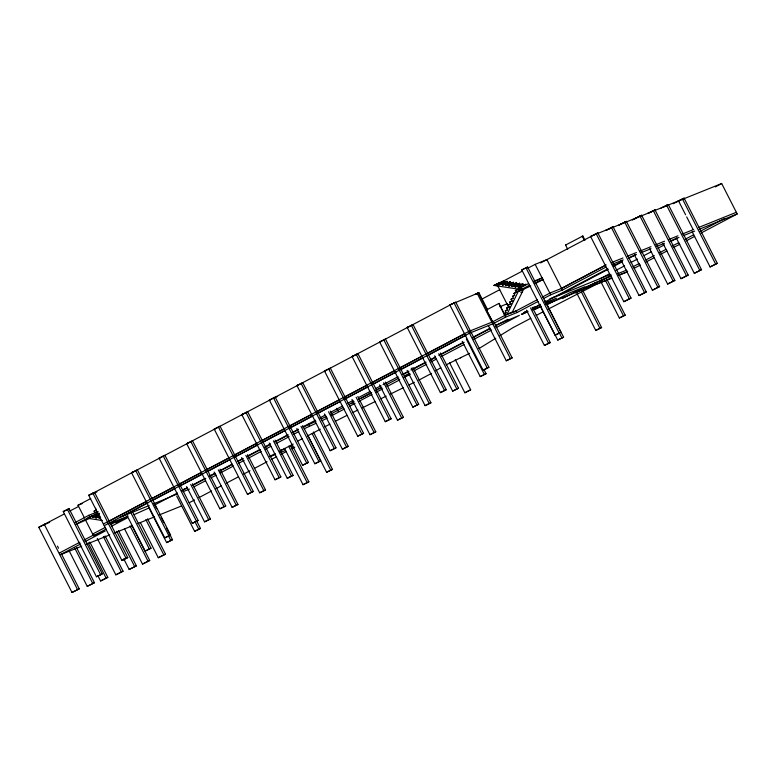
<?xml version="1.0" encoding="UTF-8"?>
<svg xmlns="http://www.w3.org/2000/svg" width="776" height="776" viewBox="0 0 776 776"><rect width="100%" height="100%" fill="white"/><g stroke="black" fill="none" stroke-linecap="round" stroke-linejoin="round"><path stroke-width="1.16" d="M492.469 321.924L507.029 314.251L518.504 291.029L523.829 288.885L512.344 312.107L510.055 313.32M470.663 389.824L464.853 392.772L470.663 389.795L455.299 359.637M431.572 373.372L418.768 380.162M435.685 370.841L440.816 367.688M460.459 357.901L461.254 357.406M478.802 348.676L495.806 338.22M499.812 335.756L512.839 327.744L530.832 318.267M88.697 495.253L94.546 492.382L127.759 557.575L123.626 559.758L121.91 560.447L88.697 495.253L96.903 491.935M131.513 472.691L137.362 469.82L170.584 535.013L164.735 537.884L131.513 472.691L133.23 471.992M159.08 458.16L164.929 455.289L198.152 520.483L192.302 523.354L159.08 458.16L160.797 457.471M186.647 443.63L192.496 440.768L225.719 505.952L219.87 508.823L186.647 443.63L188.364 442.941M214.215 429.109L220.064 426.237L253.286 491.431L247.437 494.302L214.215 429.109L215.932 428.42M241.782 414.578L247.631 411.707L280.854 476.9L275.005 479.772L241.782 414.578L243.499 413.889M269.35 400.057L275.199 397.186L308.421 462.38L302.572 465.251L269.35 400.057L271.066 399.359M296.917 385.526L302.766 382.655L335.989 447.849L330.139 450.72L296.917 385.526L298.634 384.838M324.484 370.996L330.334 368.134L363.556 433.318L357.707 436.19L324.484 370.996L326.201 370.307M352.052 356.475L357.901 353.604L391.123 418.798L385.265 421.669L352.052 356.475L353.769 355.786M379.619 341.944L385.468 339.073L418.681 404.267L412.832 407.138L379.619 341.944L381.336 341.256M407.187 327.423L413.036 324.552L446.248 389.746L440.399 392.608L407.187 327.423L408.904 326.725M90.414 494.564L455.696 302.058L488.909 367.261L484.767 369.444L483.06 370.133L449.837 304.939L478.365 292.93L487.047 309.983M567.683 249.232L565.558 245.061L582.834 236.03L584.958 240.201M63.244 511.559L69.093 508.687L102.306 573.881L98.174 576.054L96.457 576.752L63.244 511.559L69.093 508.687M475.145 294.492L478.365 292.93M521.782 269.922L527.641 267.051L560.854 332.244L556.722 334.417L555.005 335.106L521.782 269.922L527.641 267.051M475.824 294.346L478.928 292.717L487.638 309.818M519.231 289.273L493.953 285.413L503.867 280.844L504.73 282.542L507.029 281.329L507.882 283.027L510.181 281.814L511.045 283.502L513.343 282.299L514.207 283.987L516.506 282.774L517.369 284.472L519.668 283.259L520.521 284.947L522.82 283.744L523.684 285.432L525.982 284.22L518.368 287.576L517.505 285.888L515.206 287.091L514.342 285.403L512.044 286.616L511.18 284.918L508.891 286.131L508.028 284.433L505.729 285.646L504.866 283.958L502.567 285.161L501.703 283.473L497.106 285.898M84.516 518.038L78.007 505.254L90.714 498.551M497.018 284.443L522.442 271.047M527.738 268.254L535.159 264.354L546.896 259.62L561.562 288.391L549.815 293.124M61.275 553.598L79.249 588.868L72.013 592.466L38.8 527.273L46.026 523.674M590.594 236.496L597.821 232.897L631.043 298.091L623.817 301.689L590.594 236.496L592.311 235.807M64.427 513.896L38.8 527.273M69.791 511.074L78.366 506.553M540.649 262.909L592.03 235.885M593.233 235.322L597.821 232.897M621.081 260.28L639.055 295.549L646.282 291.96L613.059 226.767L605.833 230.356L607.55 229.667M608.471 229.182L613.059 226.767M626.397 221.393L619.17 224.991L626.397 221.393L659.619 286.587L652.383 290.185L634.419 254.916M481.673 299.216L499.763 289.681M649.658 248.776L667.622 284.045L674.858 280.446L641.636 215.253L634.409 218.851L636.126 218.163M632.333 220.044L641.636 215.253M654.973 209.889L647.747 213.478L654.973 209.889L688.186 275.082L680.959 278.671L662.995 243.402M661.074 208.114L668.301 204.515L701.523 269.709L694.297 273.307L676.323 238.038M662.791 207.425L668.301 204.515M673.17 203.739L684.102 198.152L717.315 263.345L710.088 266.944L692.124 231.675M684.102 198.152L676.876 201.75M97.252 511.636L94.953 512.849L94.1 511.151L96.389 509.939L95.526 508.251M74.506 522.859L88.784 515.332L98.145 511.559M516.215 292.232L515.351 290.544L528.611 283.56M537.04 280.543L542.143 277.856L543.006 279.544L534.848 283.841M715.278 186.909L721.68 183.534L737.2 213.972L701.058 233.033M75.34 524.557L91.937 515.807L97.262 513.673L98.125 515.361L92.8 517.505L91.937 515.807M506 312.912L503.867 313.766L506.165 312.563L505.302 310.866L507.601 309.653L506.738 307.965L509.037 306.753L508.173 305.055L510.472 303.852L509.609 302.155L511.908 300.942L511.045 299.255L513.343 298.042L512.48 296.354L514.779 295.142L513.916 293.444L529.513 285.228M97.262 513.673L94.963 514.876L99.076 513.217M519.231 291.301L521.53 290.098L518.339 291.378M522.297 289.69L523.829 288.885M90.938 517.767L76.436 524.246M97.058 514.546L99.095 513.47M530.765 285.995L522.558 289.681M538.069 301.457L517.02 312.553L505.593 317.151L493.323 323.621L486.387 309.993L498.939 303.406L505.021 315.347M92.8 517.505L99.357 514.575M520.861 292.591L522.393 291.786M95.099 516.292L95.962 517.99L98.261 516.777L99.124 518.465L100.657 517.66M103.373 524.004L468.646 331.517L493.022 321.7M109.358 521.065L146.761 501.354M152.096 498.541L174.542 486.717M179.886 483.904L201.256 472.642M206.6 469.82L229.036 457.995M234.381 455.182L256.817 443.358M262.162 440.545L284.598 428.721M288.876 426.47L311.292 414.656M316.627 411.843L339.054 400.028M344.389 397.215L366.805 385.4M372.14 382.587L394.567 370.773M399.902 367.96L421.252 356.708M427.663 353.332L463.961 334.204M104.227 525.701L469.509 333.205L493.323 323.621M122.482 516.292L148.158 502.761M152.435 500.51L174.901 488.667M180.255 485.854L202.72 474.01M208.065 471.197L229.463 459.916M234.808 457.103L257.273 445.259M262.618 442.446L285.083 430.602M289.37 428.352L312.903 415.946M317.18 413.695L339.645 401.852M344.99 399.039L368.522 386.632M372.81 384.382L396.342 371.976M400.62 369.725L423.085 357.881M428.43 355.069L465.872 335.339M114.15 521.288L112.627 522.093L114.751 521.23M92.664 534.024L105.381 527.331M110.561 524.595L115.973 521.744M513.799 312.107L537.205 299.769M542.405 297.033L549.835 293.115M114.916 520.88L115.779 522.568L128.05 516.108L109.639 523.519M606.124 264.868L561.261 288.517L562.125 290.205L605.91 267.128M59.529 552.948L79.831 542.249M84.109 539.999L93.721 534.926M561.659 288.371L605.61 265.217M85.602 520.172L93.527 535.712L106.157 529.057M111.414 526.283L127.206 517.97L115.779 522.568M543.336 298.682L550.698 294.802L562.125 290.205M60.392 554.636L80.694 543.937M84.962 541.687L105.264 530.988L93.527 535.712M148.992 507.979L133.85 514.74M154.288 505.195L177.403 493.012M181.681 490.752L187.045 487.929M192.399 485.107L205.252 478.336M209.539 476.076L214.894 473.253M220.248 470.431L232.034 464.223M237.388 461.4L242.743 458.577M248.097 455.755L259.882 449.546M265.237 446.724L270.591 443.901M274.879 441.641L287.731 434.87M292.019 432.61L298.45 429.225M302.727 426.965L315.589 420.194M319.867 417.934L325.222 415.111M330.586 412.289L342.361 406.081M347.726 403.258L353.08 400.435M358.434 397.613L370.22 391.405M375.574 388.582L380.929 385.759M383.072 384.634L398.069 376.729M402.356 374.469L408.777 371.083M410.921 369.958L425.917 362.053M430.205 359.792L435.559 356.97M438.77 355.282L463.408 342.294M473.05 337.211L490.19 328.18M495.544 325.357L519.387 315.357L495.942 327.714M192.885 485.272L205.747 478.491M210.034 476.231L215.398 473.409M219.686 471.148L232.548 464.368M237.902 461.545L243.266 458.723M247.554 456.463L260.416 449.682M264.703 447.422L270.067 444.6M275.422 441.777L288.284 434.996M292.571 432.736L297.935 429.914M303.29 427.091L315.929 421.339M403.423 374.323L408.758 371.52M413.016 369.269L425.811 362.528M430.069 360.287L435.404 357.474M440.729 354.671L464.174 342.313M472.7 337.822L489.753 328.83M495.078 326.027L507.873 319.285M321.148 419.098L326.473 416.295M330.731 414.054L343.506 407.322M348.831 404.509L354.157 401.706M358.415 399.465L371.19 392.734M375.458 390.483L381.84 387.117M386.099 384.877L398.883 378.135M523.79 312.66L525.915 311.535M523.897 312.641L526.021 311.525M532.375 308.179L534.499 307.053L532.258 307.956M193.748 486.959L205.543 480.751M210.897 477.919L216.261 475.096M220.549 472.836L233.411 466.066M238.766 463.233L244.13 460.41M248.417 458.15L261.279 451.37M265.567 449.12L270.921 446.287M276.285 443.465L289.147 436.684M293.435 434.424L298.799 431.601M304.153 428.779L315.745 423.444M404.286 376.011L409.621 373.207M413.88 370.957L426.664 364.216M430.932 361.975L436.257 359.162M441.592 356.359L463.97 344.563M473.564 339.51L491.683 329.965M527.69 311.04L521.317 314.396L528.029 311.69M533.005 308.237L540.445 304.318M544.694 302.077L607.404 269.03M613.787 265.673L622.284 261.192M522.937 313.96L526.128 312.282M532.511 308.916L539.96 304.987M558.012 295.704L608.403 269.146M613.758 266.323L622.333 261.803M628.764 258.418L635.205 255.023M322.011 420.796L327.336 417.983M331.595 415.742L344.369 409.01M349.695 406.207L355.02 403.394M359.278 401.153L372.053 394.421M376.311 392.171L382.704 388.805M386.962 386.564L399.737 379.833M404.005 377.582L410.388 374.216M535.188 309.42L540.513 306.617M545.838 303.814L556.479 298.207L545.441 302.65M546.973 304.793L569.235 293.066L584.687 286.839L562.425 298.576M599.916 278.826L609.567 273.744M615.998 270.349L624.573 265.829M631.014 262.443L637.445 259.048M643.876 255.663L651.374 251.705M657.815 248.32L664.246 244.925M670.677 241.54L677.108 238.145M576.034 292.882L595.231 282.765L596.094 284.452L611.74 278.147M602.147 279.981L611.449 275.082M298.071 440.913L302.32 438.683M307.626 435.879L320.362 429.167M324.61 426.936L329.916 424.132M335.222 421.339L347.047 415.344M536.119 315.473L543.53 311.574M547.759 309.343L596.094 284.452M269.854 456.366L275.17 453.572M279.418 451.331L293.221 444.056M632.925 266.789L639.327 263.423M645.719 260.047L654.246 255.556M659.581 252.743L665.973 249.377M672.375 246.002L678.767 242.636M685.159 239.26L693.695 234.769M700.088 231.403L724.609 218.473M189.228 502.751L194.553 499.938M198.821 497.688L211.615 490.946M215.874 488.705L221.209 485.892M226.543 483.089L238.261 476.9M243.596 474.097L249.988 470.722M254.256 468.481L267.051 461.739M271.319 459.489L276.644 456.676M280.912 454.435L286.237 451.622M291.572 448.819L294.773 447.131M634.099 268.312L640.481 264.955M645.797 262.152L654.294 257.671M660.677 254.315L667.05 250.949M673.432 247.593L679.805 244.227M686.178 240.87L694.685 236.389M121.91 560.447L127.759 557.575M164.735 537.884L170.584 535.013M192.302 523.354L198.152 520.483M219.87 508.823L225.719 505.952M247.437 494.302L253.286 491.431M275.005 479.772L280.854 476.9M302.572 465.251L308.421 462.38M330.139 450.72L335.989 447.849M357.707 436.19L363.556 433.318M385.265 421.669L391.123 418.798M412.832 407.138L418.681 404.267M440.399 392.608L446.248 389.746M483.06 370.133L488.909 367.261M96.457 576.752L102.306 573.881M127.196 515.807L145.17 551.076L151.019 548.205L133.045 512.946M488.327 325.513L506.292 360.782L512.141 357.911L494.176 322.641M555.005 335.106L560.854 332.244M151.019 548.205L145.17 551.076M512.141 357.911L506.292 360.782M186.579 486.581L204.544 521.85L210.393 518.979L192.429 483.71M214.147 472.05L232.111 507.32L237.96 504.448L219.996 469.179M241.705 457.52L259.679 492.789L265.528 489.928L247.563 454.658M269.272 442.999L287.246 478.268L293.095 475.397L275.121 440.128M296.839 428.468L314.813 463.738L320.663 460.866L302.688 425.597M324.407 413.947L342.381 449.217L348.23 446.345L330.256 411.076M351.974 399.417L369.948 434.686L375.797 431.815L357.823 396.546M379.542 384.886L397.516 420.155L403.365 417.284L385.391 382.025M407.109 370.365L425.083 405.635L430.932 402.763L412.958 367.494M434.676 355.835L452.65 391.104L458.5 388.233L440.525 352.964M462.244 341.314L480.218 376.583L486.067 373.712L483.885 369.434M210.393 518.979L204.544 521.85M237.96 504.448L232.111 507.32M265.528 489.928L259.679 492.789M293.095 475.397L287.246 478.268M320.663 460.866L314.813 463.738M348.23 446.345L342.381 449.217M375.797 431.815L369.948 434.686M403.365 417.284L397.516 420.155M430.932 402.763L425.083 405.635M458.5 388.233L452.65 391.104M486.067 373.712L480.218 376.583M72.013 592.466L79.249 588.868M148.662 507.339L166.636 542.608L172.485 539.737L166.491 527.981M623.817 301.689L631.043 298.091M172.485 539.737L166.636 542.608M69.268 551.067L87.242 586.336L94.468 582.737L76.494 547.478M526.438 310.157L544.403 345.427L550.252 342.555L532.288 307.286M639.055 295.549L646.282 291.96M94.468 582.737L87.242 586.336M550.252 342.555L544.403 345.427M97.863 575.617L100.589 580.962L107.816 577.363L89.851 542.094M176.666 496.058L194.631 531.327L200.48 528.456L196.667 520.977M539.776 304.784L557.74 340.053L563.589 337.191L545.072 300.845M652.383 290.185L659.619 286.587M107.816 577.363L100.589 580.962M200.48 528.456L194.631 531.327M563.589 337.191L557.74 340.053M97.31 538.486L115.828 574.822L123.054 571.223L105.09 535.954M667.622 284.045L674.858 280.446M123.054 571.223L115.828 574.822M123.714 558.759L129.165 569.448L136.392 565.859L118.418 530.59M680.959 278.671L688.186 275.082M136.392 565.859L129.165 569.448M124.529 528.815L142.493 564.084L149.729 560.485L131.755 525.216M694.297 273.307L701.523 269.709M149.729 560.485L142.493 564.084M140.31 522.461L158.275 557.731L165.501 554.132L147.537 518.863M710.088 266.944L717.315 263.345M165.501 554.132L158.275 557.731M284.501 448.363L303.009 484.699L308.858 481.828L290.35 445.492M307.548 434.861L326.599 472.264L332.458 469.393L313.397 431.99M577.247 294.094L595.755 330.43L601.604 327.559L582.553 290.156M600.837 281.659L619.355 317.995L625.204 315.134L607.23 279.864M308.858 481.828L303.009 484.699M332.458 469.393L326.599 472.264M601.604 327.559L595.755 330.43M625.204 315.134L619.355 317.995M446.113 364.836L469.529 353.352M352.488 412.677L357.92 410.009M362.266 407.885L375.303 401.483M380.735 398.815L386.176 396.158M390.522 394.024L403.559 387.622M408.991 384.954L414.423 382.296M582.834 236.03L582.262 236.263L584.386 240.424M565.558 245.061L566.131 244.828M593.097 235.322L721.68 183.534M496.252 284.2L500.501 282.483M493.953 285.413L499.269 283.269M501.703 283.473L507.029 281.329M478.928 292.717L477.211 293.406L510.424 358.599M504.73 282.542L499.404 284.685L498.541 282.988M449.837 304.939L451.554 304.25M504.866 283.958L510.181 281.814M502.567 285.161L507.882 283.027M508.028 284.433L513.343 282.299M505.729 285.646L509.987 283.929M511.18 284.918L516.506 282.774M508.891 286.131L514.207 283.987M514.342 285.403L519.668 283.259M512.044 286.616L517.369 284.472M517.505 285.888L522.82 283.744M515.206 287.091L520.521 284.947M533.781 281.222L542.143 277.856M518.368 287.576L523.684 285.432M515.351 290.544L521.617 288.022M534.645 282.91L543.006 279.544M513.916 293.444L516.04 292.591M512.48 296.354L514.604 295.491M498.939 303.406L505.593 317.151M511.045 299.255L513.169 298.391M486.387 309.993L492.246 320.818M509.609 302.155L512.8 300.875M499.831 306.743L507.514 303.649M273.142 398.253L277.565 396.478M611.682 262.501L622.915 257.981M627.406 256.167L636.388 252.549M640.122 251.046L650.986 246.671M655.691 244.779L664.518 241.22M668.922 239.444L677.943 235.817M682.162 234.119L693.666 229.483M698.72 227.446L736.337 212.294M508.173 305.055L511.365 303.775M612.39 264.257L623.225 259.882M629.724 257.263L636.446 254.557M640.918 252.763L650.996 248.698M656.593 246.448L664.431 243.286M670.028 241.035L678.981 237.427M683.462 235.623L694.656 231.112M699.137 229.308L737.2 213.972M506.738 307.965L509.929 306.675M505.302 310.866L507.436 310.012M507.029 314.251L512.344 312.107M504.73 315.463L516.166 310.856L517.02 312.553M549.864 298.808L554.627 296.898M609.897 274.636L553.249 297.615M603.534 279.253L584.813 287.615L589.663 285.655M594.882 282.91L611.013 276.411M617.589 273.763L626.533 270.164L627.396 271.852L618.453 275.451M532.511 309.886L541.464 306.287M545.945 304.483L611.992 277.876M618.715 275.17L627.668 271.561M576.064 292.862L577.014 292.484M78.007 505.254L82.275 503.537M404.18 376.583L409.379 374.498M44.057 524.634L49.654 522.374M94.1 511.151L96.224 510.298M93.896 515.312L89.638 517.02L88.784 515.332M95.962 517.99L100.22 516.273M183.155 489.588L187.501 487.842M280.34 450.507L284.996 448.635M290.399 446.452L292.707 445.531M169.905 496.96L177.5 493.905M182.932 491.712L189.441 489.093M270.029 456.695L275.616 454.445M280.087 452.65L285.675 450.4M291.262 448.15L293.493 447.248M120.775 516.981L149.157 505.545M153.599 503.76L168.053 497.94M61.566 554.297L81.732 546.178M86.214 544.374L109.736 534.897M114.218 533.093L132.143 525.866M137.75 523.616L154.55 516.845M159.031 515.041L181.439 506.02M87.349 518.232L102.287 520.512M682.385 198.84L715.608 264.034M678.534 200.906L685.586 214.758M686.673 216.892L693.191 229.677M666.594 205.204L699.807 270.397M653.256 210.577L686.469 275.771M639.919 215.941L673.141 281.135M624.68 222.081L657.903 287.275M611.352 227.455L644.565 292.649M596.113 233.595L629.326 298.779M605.513 280.553L623.487 315.822M581.379 291.912L599.897 328.258M535.159 264.354L550.698 294.802M559.157 332.535L561.872 337.88M525.924 267.739L559.137 332.933M520.667 286.363L521.53 288.061M530.571 307.975L548.545 343.244M497.562 285.51L508.969 307.888M453.979 302.766L487.192 367.96M466.376 339.131L484.35 374.401M449.498 362.625L464.853 392.772M438.809 353.662L456.783 388.921M411.319 325.241L444.541 390.435M411.241 368.183L429.215 403.452M383.751 339.772L416.974 404.956M383.683 382.714L401.648 417.983M356.184 354.293L389.406 419.486M356.116 397.234L374.08 432.504M328.617 368.823L361.839 434.017M336.619 408.341L338.132 411.329M328.549 411.765L346.513 447.034M301.049 383.344L334.272 448.538M308.654 424.268L309.517 425.956M312.224 433.755L330.741 470.091M300.981 426.296L318.946 461.555M273.482 397.875L306.704 463.068M288.633 446.181L307.15 482.517M273.414 440.816L291.378 476.086M245.924 412.405L279.137 477.589M245.846 455.347L263.811 490.616M218.357 426.926L251.57 492.12M218.279 469.868L236.244 505.137M190.789 441.457L224.002 506.65M190.712 484.399L208.676 519.668M163.222 455.978L196.435 521.171M194.96 521.666L198.772 529.145M155.054 505.535L156.694 508.746M161.049 517.291L163.765 522.636M135.654 470.508L168.867 535.702M168.586 536.148L170.769 540.426M145.82 519.551L163.794 554.821M131.328 513.634L149.302 548.904M130.038 525.905L148.012 561.174M116.71 531.279L134.675 566.548M92.829 493.07L126.051 558.264M103.373 536.643L121.347 571.912M88.134 542.783L106.099 578.052M67.376 509.376L100.589 574.57M74.787 548.166L92.751 583.436M57.463 546.12L58.549 548.263M44.31 524.372L77.532 589.556M351.111 403.733A55.882 1.95 -27 0 1 352.634 402.889M361.102 398.301A55.882 1.95 -27 0 1 371.714 392.704M378.911 388.97A55.882 1.95 -27 0 1 381.006 387.893"/></g></svg>
